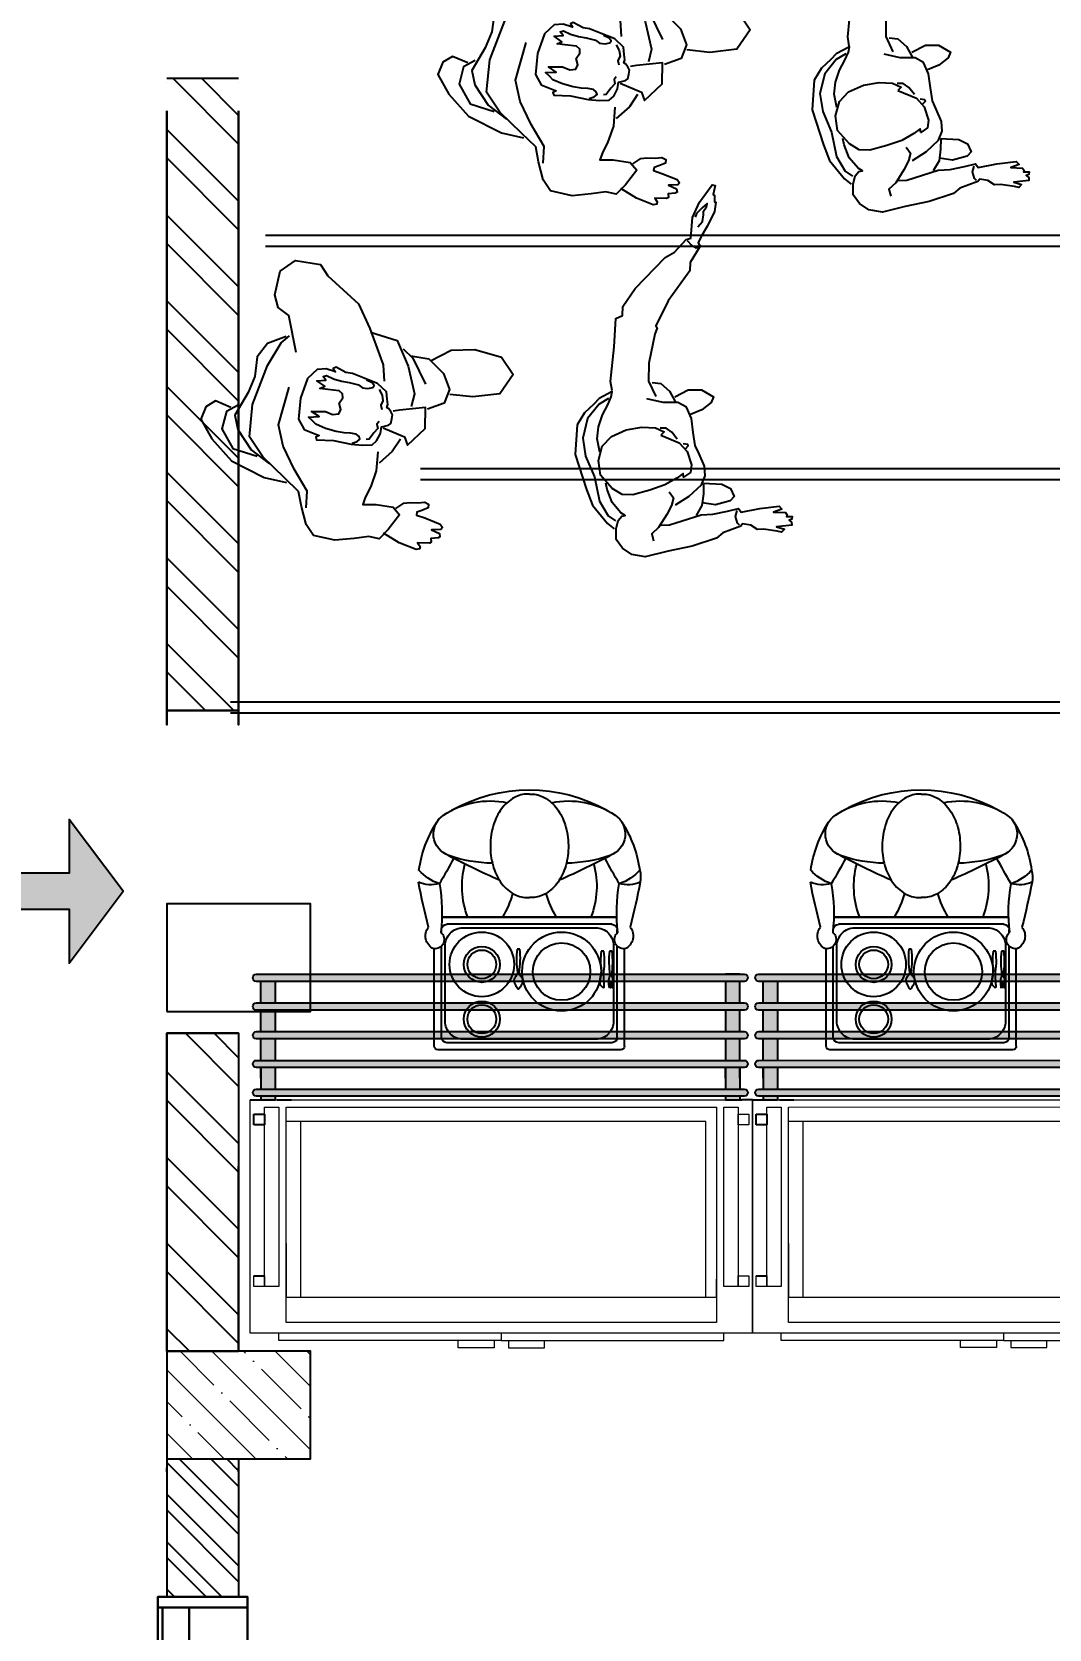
# Model space of a CAD drawing. Header units: millimetres. Extents: x 322668 to 332469, y 13187 to 20117.
# Drawn here: x 327570.5 to 327854, y 16097.1 to 16542 of the extents above; entities that cross this region are included whole.
import ezdxf

# ---------------------------------------------------------------- set-up
doc = ezdxf.new("R2010")
doc.units = ezdxf.units.MM
doc.header["$LTSCALE"] = 50
doc.header["$MEASUREMENT"] = 0
doc.header["$PDMODE"] = 3
doc.header["$PDSIZE"] = -0.5
doc.layers.get('0').update_dxf_attribs({"linetype": 'CONTINUOUS'})
doc.layers.get('DEFPOINTS').update_dxf_attribs({"linetype": 'CONTINUOUS'})
for name, color, linetype in [('alüminyum', 30, 'CONTINUOUS'), ('G000_GS_0000HBNP', 7, 'CONTINUOUS'), ('G000CDR$0006PBNN', 5, 'CONTINUOUS'), ('G000CDR$0006PBNP', 5, 'CONTINUOUS'), ('G000CDR$0006PNNP', 5, 'CONTINUOUS'), ('KAPI', 12, 'CONTINUOUS'), ('MIM_BA', 3, 'CONTINUOUS'), ('MIM_DOSEME', 7, 'CONTINUOUS'), ('MIM_DUVAR', 4, 'CONTINUOUS'), ('MIM_OLCU-DIS', 1, 'CONTINUOUS'), ('MIM_TARAMA', 8, 'CONTINUOUS'), ('OC-Mutfak_Ekipman', 252, 'CONTINUOUS'), ('OC-Tretuar', 70, 'CONTINUOUS')]:
    doc.layers.add(name, color=color, linetype=linetype)
doc.layers.add('s-depo', color=140, linetype='CONTINUOUS', lineweight=25)
doc.layers.add('Tarama', color=252, linetype='CONTINUOUS', lineweight=20)
doc.styles.add('OLCU', font='TSIMPLEX.SHX', dxfattribs={"width": 0.7})
doc.dimstyles.new('200-OLCU-DIŞ', dxfattribs={"dimtxt": 30, "dimasz": 10, "dimexe": 0, "dimexo": 0, "dimgap": 10, "dimtad": 1, "dimdec": 1, "dimdsep": 46, "dimtxsty": 'OLCU', "dimblk1": 'DOT', "dimblk2": 'DOT', "dimsah": 1, "dimcen": 0, "dimclrd": 7, "dimclre": 7, "dimclrt": 4, "dimadec": 0, "dimazin": 0, "dimtfac": 1, "dimtdec": 1, "dimtix": 1, "dimtmove": 2, "dimatfit": 3, "dimldrblk": 'DOT', "dimfxl": 0, "dimtolj": 1, "dimarcsym": 0})
pattern_1 = [(315, (-29775.514, 5926.281), (11.9324269, 11.9324269), []), (315, (-29775.514, 5918.326), (11.9324269, 11.9324269), [])]

# ---------------------------------------------------------------- blocks, each defined once
blk = doc.blocks.new('_DOT')
at = {"color": 0, "linetype": 'ByBlock'}
blk.add_line((-0.5, 0), (-1, 0), dxfattribs=at)
at = {"color": 0, "linetype": 'ByBlock', "const_width": 0.5}
blk.add_lwpolyline([(-0.25, 0, 1), (0.25, 0, 1)], format="xyb", close=True, dxfattribs=at)
blk = doc.blocks.new('*D159')
at = {"layer": 'DEFPOINTS', "color": 0}
for p in [(329577.75, 18407.96, -57.5), (327588.54, 14893), (330092.59, 14893)]:
    blk.add_point(p, dxfattribs=at)
at = {"layer": 'MIM_OLCU-DIS', "color": 7, "lineweight": -2}
for p, q in [((330052.83, 18407.96), (330092.59, 18407.96)), ((330092.59, 18397.96), (330092.59, 14903)), ((330052.59, 14893), (330092.59, 14893))]:
    blk.add_line(p, q, dxfattribs=at)
at = {"layer": 'MIM_OLCU-DIS', "color": 7, "lineweight": -2, "xscale": 10, "yscale": 10, "zscale": 10}
for p, rotation in [((330092.59, 18407.96), 90), ((330092.59, 14893), 270)]:
    blk.add_blockref('_DOT', p, dxfattribs=dict(at, rotation=rotation))
at = {"layer": 'MIM_OLCU-DIS', "color": 4, "insert": (330067.59, 16650.48), "char_height": 30, "attachment_point": 5, "rotation": 90, "style": 'OLCU'}
blk.add_mtext('\\A1;3515', dxfattribs=at)
blk = doc.blocks.new('140X70X160 SOĞUK TEŞHİR ÜNİTESİ')
at = {"layer": 'OC-Mutfak_Ekipman'}
h = blk.add_hatch(color=54, dxfattribs=at)
h.dxf.hatch_style = 1
h.paths.add_polyline_path([(327275.76, 17385.45), (327279.76, 17385.45), (327279.76, 17391.45), (327275.76, 17391.45)])
h.paths.add_polyline_path([(327275.76, 17393.45), (327279.76, 17393.45), (327279.76, 17399.45), (327275.76, 17399.45)])
h.paths.add_polyline_path([(327279.76, 17407.45), (327275.76, 17407.45), (327275.76, 17401.45), (327279.76, 17401.45)])
h.paths.add_polyline_path([(327279.76, 17415.45), (327275.76, 17415.45), (327275.76, 17409.45), (327279.76, 17409.45)])
h.paths.add_polyline_path([(327275.76, 17418.45), (327275.76, 17417.45), (327279.76, 17417.45), (327279.76, 17418.45)])
h.paths.add_polyline_path([(327146.28, 17391.46), (327146.28, 17385.46), (327150.28, 17385.46), (327150.28, 17391.46)])
h.paths.add_polyline_path([(327146.28, 17393.46), (327150.28, 17393.46), (327150.29, 17399.46), (327146.29, 17399.46)])
h.paths.add_polyline_path([(327146.29, 17401.46), (327150.29, 17401.46), (327150.29, 17407.46), (327146.29, 17407.46)])
h.paths.add_polyline_path([(327146.29, 17409.46), (327150.29, 17409.46), (327150.29, 17415.46), (327146.29, 17415.46)])
h.paths.add_polyline_path([(327146.29, 17417.46), (327150.29, 17417.46), (327150.29, 17418.46), (327146.29, 17418.46)])
at = {"layer": 'OC-Tretuar'}
h = blk.add_hatch(color=54, dxfattribs=at)
h.dxf.hatch_style = 1
h.paths.add_polyline_path([(327145.02, 17385.46, 0.414211), (327144.02, 17384.46, 0.414212), (327145.02, 17383.46), (327281.02, 17383.45, 0.414215), (327282.02, 17384.45, 0.414216), (327281.02, 17385.45)])
h.paths.add_polyline_path([(327145.02, 17393.46, 0.414215), (327144.02, 17392.46, 0.414216), (327145.02, 17391.46), (327281.02, 17391.45, 0.414211), (327282.02, 17392.45, 0.414212), (327281.02, 17393.45)])
h.paths.add_polyline_path([(327145.02, 17401.46, 0.414215), (327144.02, 17400.46, 0.414212), (327145.02, 17399.46), (327281.02, 17399.45, 0.414215), (327282.02, 17400.45, 0.414212), (327281.02, 17401.45)])
h.paths.add_polyline_path([(327281.02, 17407.45, 0.414215), (327282.02, 17408.45, 0.414212), (327281.02, 17409.45), (327145.02, 17409.46, 0.414215), (327144.02, 17408.46, 0.414212), (327145.02, 17407.46)])
h.paths.add_polyline_path([(327145.02, 17417.46, 0.414215), (327144.02, 17416.46, 0.414212), (327145.02, 17415.46), (327281.02, 17415.45, 0.414215), (327282.02, 17416.45, 0.414212), (327281.02, 17417.45)])
at = {"layer": 'OC-Mutfak_Ekipman', "color": 54, "lineweight": 15}
for p, q in [((327151.26, 17485.49, 237.77), (327151.26, 17483.46, 237.77)), ((327151.26, 17485.46, 237.77), (327151.26, 17483.46, 237.77)), ((327213.29, 17485.49, 237.77), (327151.29, 17485.49, 237.77)), ((327151.29, 17485.46, 237.77), (327151.29, 17483.46, 237.77)), ((327201.29, 17487.49, 237.77), (327201.29, 17485.49, 237.77)), ((327211.29, 17487.49, 237.77), (327201.29, 17487.49, 237.77)), ((327211.29, 17485.49, 237.77), (327211.29, 17487.49, 237.77)), ((327213.29, 17483.46, 237.77), (327213.29, 17485.49, 237.77)), ((327213.29, 17485.49, 237.77), (327275.29, 17485.48, 237.77)), ((327213.29, 17483.46, 237.77), (327213.29, 17485.49, 237.77)), ((327215.29, 17485.49, 237.77), (327215.29, 17487.49, 237.77)), ((327215.29, 17487.49, 237.77), (327225.29, 17487.49, 237.77)), ((327225.29, 17487.49, 237.77), (327225.29, 17485.49, 237.77)), ((327275.29, 17485.45, 237.77), (327275.29, 17483.45, 237.77)), ((327283.29, 17483.45, 237.77), (327143.29, 17483.46, 237.77)), ((327143.29, 17483.46, 237.77), (327143.29, 17418.46, 237.77)), ((327273.29, 17480.45, 237.77), (327153.29, 17480.46, 237.77)), ((327153.29, 17480.46, 237.77), (327153.29, 17420.46, 237.77)), ((327273.29, 17420.45, 237.77), (327273.29, 17480.45, 237.77)), ((327283.29, 17418.45, 237.77), (327283.29, 17483.45, 237.77)), ((327153.29, 17458.46, 237.77), (327153.29, 17473.46, 237.77)), ((327153.29, 17473.46, 237.77), (327273.29, 17473.45, 237.77)), ((327157.29, 17456.46, 237.77), (327157.29, 17473.46, 237.77)), ((327157.29, 17473.46, 237.77), (327270.29, 17473.45, 237.77)), ((327270.29, 17473.45, 237.77), (327270.29, 17466.45, 237.77)), ((327273.29, 17473.45, 237.77), (327273.29, 17468.45, 237.77)), ((327144.29, 17470.46, 237.77), (327144.29, 17467.46, 237.77)), ((327147.29, 17470.46, 237.77), (327144.29, 17470.46, 237.77)), ((327151.29, 17470.46, 237.77), (327147.29, 17470.46, 237.77)), ((327147.29, 17470.46, 237.77), (327147.29, 17420.46, 237.77)), ((327147.29, 17467.46, 237.77), (327147.29, 17470.46, 237.77)), ((327151.29, 17420.46, 237.77), (327151.29, 17470.46, 237.77)), ((327279.29, 17470.45, 237.77), (327275.29, 17470.45, 237.77)), ((327275.29, 17470.45, 237.77), (327275.29, 17420.45, 237.77)), ((327279.29, 17420.45, 237.77), (327279.29, 17470.45, 237.77)), ((327282.29, 17470.45, 237.77), (327279.29, 17470.45, 237.77)), ((327279.29, 17470.45, 237.77), (327279.29, 17467.45, 237.77)), ((327279.29, 17467.45, 237.77), (327282.29, 17467.45, 237.77)), ((327282.29, 17467.45, 237.77), (327282.29, 17470.45, 237.77)), ((327270.29, 17466.45, 237.77), (327270.29, 17424.45, 237.77)), ((327157.29, 17424.46, 237.77), (327157.29, 17456.46, 237.77)), ((327157.29, 17424.46, 237.77), (327153.29, 17424.46, 237.77)), ((327270.29, 17424.45, 237.77), (327157.29, 17424.46, 237.77)), ((327282.29, 17425.45, 237.77), (327279.29, 17425.45, 237.77)), ((327279.29, 17425.45, 237.77), (327279.29, 17422.45, 237.77)), ((327282.29, 17422.45, 237.77), (327282.29, 17425.45, 237.77)), ((327143.29, 17418.46, 237.77), (327283.29, 17418.45, 237.77)), ((327147.29, 17420.46, 237.77), (327151.29, 17420.46, 237.77)), ((327153.29, 17420.46, 237.77), (327273.29, 17420.45, 237.77)), ((327275.29, 17420.45, 237.77), (327279.29, 17420.45, 237.77)), ((327277.29, 17418.45, 237.77), (327281.29, 17418.45, 237.77)), ((327279.29, 17422.45, 237.77), (327282.29, 17422.45, 237.77))]:
    blk.add_line(p, q, dxfattribs=at)
at = {"layer": 'OC-Mutfak_Ekipman', "color": 54}
for p, q in [((327144.29, 17467.46, 237.77), (327147.29, 17467.46, 237.77)), ((327147.29, 17425.46, 237.77), (327144.29, 17425.46, 237.77)), ((327144.29, 17425.46, 237.77), (327144.29, 17422.46, 237.77)), ((327147.29, 17422.46, 237.77), (327147.29, 17425.46, 237.77)), ((327144.29, 17422.46, 237.77), (327147.29, 17422.46, 237.77)), ((327146.29, 17417.46, 237.77), (327146.29, 17418.46, 237.77)), ((327146.29, 17418.46, 237.77), (327150.29, 17418.46, 237.77)), ((327150.29, 17417.46, 237.77), (327150.29, 17418.46, 237.77)), ((327150.81, 17418.46, 237.77), (327154.81, 17418.46, 237.77)), ((327275.76, 17417.45, 237.77), (327275.76, 17418.45, 237.77)), ((327275.76, 17418.45, 237.77), (327279.76, 17418.45, 237.77)), ((327276.29, 17418.45, 237.77), (327280.29, 17418.45, 237.77)), ((327279.76, 17417.45, 237.77), (327279.76, 17418.45, 237.77)), ((327144.02, 17416.46, 237.77), (327144.02, 17416.46, 237.77)), ((327281.02, 17417.45, 237.77), (327145.02, 17417.46, 237.77)), ((327145.02, 17415.46, 237.77), (327281.02, 17415.45, 237.77)), ((327146.29, 17409.46, 237.77), (327146.29, 17415.46, 237.77)), ((327150.29, 17409.46, 237.77), (327150.29, 17415.46, 237.77)), ((327275.76, 17409.45, 237.77), (327275.76, 17415.45, 237.77)), ((327279.76, 17409.45, 237.77), (327279.76, 17415.45, 237.77)), ((327281.89, 17416.45, 237.77), (327281.89, 17416.45, 237.77)), ((327282.02, 17416.45, 237.77), (327282.02, 17416.45, 237.77)), ((327282.55, 17416.45, 237.77), (327282.55, 17416.45, 237.77)), ((327281.02, 17409.45, 237.77), (327145.02, 17409.46, 237.77)), ((327146.29, 17412.46, 237.77), (327146.29, 17409.46, 237.77)), ((327150.29, 17409.46, 237.77), (327150.29, 17412.46, 237.77)), ((327275.76, 17409.45, 237.77), (327275.76, 17412.45, 237.77)), ((327275.76, 17412.45, 237.77), (327275.76, 17409.45, 237.77)), ((327279.76, 17412.45, 237.77), (327279.76, 17409.45, 237.77)), ((327279.76, 17409.45, 237.77), (327279.76, 17412.45, 237.77)), ((327144.02, 17408.46, 237.77), (327144.02, 17408.46, 237.77)), ((327145.02, 17407.46, 237.77), (327281.02, 17407.45, 237.77)), ((327146.29, 17407.46, 237.77), (327146.29, 17401.46, 237.77)), ((327150.29, 17401.46, 237.77), (327150.29, 17407.46, 237.77)), ((327275.76, 17401.45, 237.77), (327275.76, 17407.45, 237.77)), ((327279.76, 17407.45, 237.77), (327279.76, 17401.45, 237.77)), ((327281.89, 17408.45, 237.77), (327281.89, 17408.45, 237.77)), ((327282.02, 17408.45, 237.77), (327282.02, 17408.45, 237.77)), ((327144.02, 17400.46, 237.77), (327144.02, 17400.46, 237.77)), ((327281.02, 17401.45, 237.77), (327145.02, 17401.46, 237.77)), ((327281.89, 17400.45, 237.77), (327281.89, 17400.45, 237.77)), ((327282.02, 17400.45, 237.77), (327282.02, 17400.45, 237.77)), ((327145.02, 17399.46, 237.77), (327281.02, 17399.45, 237.77)), ((327146.29, 17399.46, 237.77), (327146.28, 17393.46, 237.77)), ((327150.28, 17393.46, 237.77), (327150.29, 17399.46, 237.77)), ((327275.76, 17393.45, 237.77), (327275.76, 17399.45, 237.77)), ((327279.76, 17399.45, 237.77), (327279.76, 17393.45, 237.77)), ((327144.02, 17392.46, 237.77), (327144.02, 17392.46, 237.77)), ((327281.02, 17393.45, 237.77), (327145.02, 17393.46, 237.77)), ((327145.02, 17391.46, 237.77), (327281.02, 17391.45, 237.77)), ((327146.28, 17391.46, 237.77), (327146.28, 17385.46, 237.77)), ((327150.28, 17385.46, 237.77), (327150.28, 17391.46, 237.77)), ((327281.88, 17392.45, 237.77), (327281.88, 17392.45, 237.77)), ((327282.02, 17392.45, 237.77), (327282.02, 17392.45, 237.77)), ((327275.76, 17385.45, 237.77), (327275.76, 17391.45, 237.77)), ((327279.76, 17391.45, 237.77), (327279.76, 17385.45, 237.77)), ((327144.02, 17384.46, 237.77), (327144.02, 17384.46, 237.77)), ((327281.02, 17385.45, 237.77), (327145.02, 17385.46, 237.77)), ((327145.02, 17383.46, 237.77), (327281.02, 17383.45, 237.77)), ((327146.28, 17383.46, 237.77), (327150.28, 17383.46, 237.77)), ((327279.76, 17383.45, 237.77), (327275.76, 17383.45, 237.77)), ((327281.88, 17384.45, 237.77), (327281.88, 17384.45, 237.77)), ((327282.02, 17384.45, 237.77), (327282.02, 17384.45, 237.77))]:
    blk.add_line(p, q, dxfattribs=at)
for centre, start, end in [((327145.02, 17416.46, 237.77), 89.9956, 179.9956), ((327145.02, 17416.46, 237.77), 179.9956, 269.9956), ((327281.02, 17416.45, 237.77), 359.9956, 89.9956), ((327281.02, 17416.45, 237.77), 269.9956, 359.9956), ((327145.02, 17408.46, 237.77), 89.9956, 179.9956), ((327281.02, 17408.45, 237.77), 359.9956, 89.9956), ((327145.02, 17408.46, 237.77), 179.9956, 269.9956), ((327281.02, 17408.45, 237.77), 269.9956, 359.9956), ((327145.02, 17400.46, 237.77), 89.9956, 179.9956), ((327145.02, 17400.46, 237.77), 179.9956, 269.9956), ((327281.02, 17400.45, 237.77), 359.9956, 89.9956), ((327281.02, 17400.45, 237.77), 269.9956, 359.9956), ((327145.02, 17392.46, 237.77), 89.9956, 179.9956), ((327145.02, 17392.46, 237.77), 179.9956, 269.9956), ((327281.02, 17392.45, 237.77), 359.9956, 89.9956), ((327281.02, 17392.45, 237.77), 269.9956, 359.9956), ((327145.02, 17384.46, 237.77), 89.9956, 179.9956), ((327145.02, 17384.46, 237.77), 179.9956, 269.9956), ((327281.02, 17384.45, 237.77), 359.9956, 89.9956), ((327281.02, 17384.45, 237.77), 269.9956, 359.9956)]:
    blk.add_arc(centre, 1, start, end, dxfattribs=at)
at = {"layer": 'OC-Tretuar', "color": 54}
for p, q in [((327143.29, 17418.46, 237.77), (327146.29, 17418.46, 237.77)), ((327283.29, 17418.45, 237.77), (327280.29, 17418.45, 237.77))]:
    blk.add_line(p, q, dxfattribs=at)
blk = doc.blocks.new('insan')
at = {"color": 7, "extrusion": (0, 0, -1)}
for p, q in [((6418.02, 3168.36), (6445.1, 3168.36)), ((6416.95, 3116.4), (6416.95, 3167.32)), ((6418.95, 3118.86), (6418.95, 3164.86)), ((6420.45, 3166.36), (6445.86, 3166.36)), ((6449.56, 3166.36), (6450.45, 3166.36)), ((6451.95, 3118.86), (6451.95, 3164.86)), ((6453.95, 3117.5), (6453.95, 3166.22)), ((6418.02, 3115.36), (6445.1, 3115.36)), ((6420.45, 3117.36), (6445.86, 3117.36)), ((6449.56, 3117.36), (6450.45, 3117.36))]:
    blk.add_line(p, q, dxfattribs=at)
at = {"color": 7}
for p, q in [((6445.03, 3144.54), (6445.03, 3145.28)), ((6444.42, 3121.08), (6444.42, 3121.82)), ((6444.42, 3118.78), (6444.42, 3119.52))]:
    blk.add_line(p, q, dxfattribs=at)
blk.add_lwpolyline([(6445.95, 3118.36), (6424.95, 3118.36, -0.414214), (6419.95, 3123.36), (6419.95, 3160.36, -0.414214), (6424.95, 3165.36), (6445.95, 3165.36, -0.414214), (6450.95, 3160.36), (6450.95, 3123.36, -0.414214)], format="xyb", close=True, dxfattribs=at)
for points in [[(6453.95, 3166.22), (6453.95, 3117.5)], [(6434.04, 3144.7), (6433.91, 3144.84), (6433.91, 3144.97), (6434.04, 3145.12)], [(6435.94, 3119.76), (6435.63, 3119.78), (6435.28, 3119.76), (6434.36, 3119.63), (6434.36, 3119.6)], [(6435.94, 3119.49), (6435.63, 3119.47), (6435.28, 3119.49), (6434.36, 3119.53), (6434.36, 3119.61)], [(6435.94, 3119.29), (6435.63, 3119.3), (6435.28, 3119.29), (6434.36, 3119.24), (6434.36, 3119.16)], [(6435.94, 3119.02), (6435.63, 3119), (6435.28, 3119.02), (6434.36, 3119.14), (6434.36, 3119.17)], [(6435.94, 3118.82), (6435.63, 3118.83), (6435.28, 3118.82), (6434.36, 3118.77), (6434.36, 3118.69)], [(6435.94, 3118.55), (6435.63, 3118.53), (6435.28, 3118.55), (6434.36, 3118.67), (6434.36, 3118.7)]]:
    blk.add_lwpolyline(points, dxfattribs=at)
at = {"color": 7, "extrusion": (0, 0, -1)}
for points in [[(-6488.23, 3141.86, -0.0182), (-6488.21, 3142.29, -0.132444), (-6487.25, 3146.03, -0.106688), (-6484.09, 3149.6, -0.083199), (-6479.64, 3151.84, -0.071851), (-6473.94, 3152.73, -0.071851), (-6468.23, 3151.99, -0.083199), (-6463.72, 3149.86, -0.106688), (-6460.47, 3146.38, -0.132444), (-6459.41, 3142.66, -0.027194), (-6459.44, 3141.86, -0.106688)], [(-6488.23, 3141.86, 0.0182), (-6488.21, 3141.43, 0.132444), (-6487.25, 3137.69, 0.106688), (-6484.09, 3134.12, 0.083199), (-6479.64, 3131.88, 0.071851), (-6473.94, 3130.98, 0.071851), (-6468.23, 3131.73, 0.083199), (-6463.72, 3133.86, 0.106688), (-6460.47, 3137.34, 0.132444), (-6459.41, 3141.05, 0.027194), (-6459.44, 3141.86, 0.106688)]]:
    blk.add_lwpolyline(points, format="xyb", dxfattribs=at)
at = {"color": 7}
for centre, radius in [((6440.77, 3155.11), 9), ((6425.52, 3155.11), 5), ((6425.52, 3155.11), 4), ((6440.77, 3155.11), 5), ((6440.77, 3155.11), 4), ((6438.77, 3132.87), 11), ((6438.77, 3132.87), 8)]:
    blk.add_circle(centre, radius, dxfattribs=at)
at = {"color": 7, "extrusion": (0, 0, -1)}
for centre, radius, start, end in [((-6503.67, 2965.5), 211.07, 75.5925, 79.0832), ((-6471.69, 3169.2), 8.74, 344.8699, 23.9155), ((-6475.36, 3163), 12.73, 17.9406, 49.1174), ((-6462.32, 3139.48), 33.48, 98.0908, 122.6929), ((-6418.01, 3167.3), 1.06, 0.7469, 90.7469), ((-6447.71, 3168.2), 2.61, 220.1096, 6.9298), ((-6448.68, 3166.89), 3.92, 24.5005, 129.0625), ((-6477.1, 3162.24), 6.34, 19.4299, 146.2696), ((-6420.45, 3164.86), 1.5, 0, 90), ((-6455.09, 3212.98), 46.77, 259.9533, 276.6151), ((-6450.45, 3164.86), 1.5, 90, 180), ((-6519.58, 3259.23), 108.14, 297.1029, 301.3925), ((-6645.12, 3071.67), 197.21, 23.462, 28.3495), ((-6506.95, 3151.71), 37.99, 0.7058, 19.4299), ((-6463.01, 3152.83), 23.29, 146.2696, 191.8437), ((-6445.38, 3141.86), 44.02, 150.4943, 209.5057), ((-6462.6, 3136.72), 23.91, 68.7824, 104.8017), ((-6466.75, 3169.93), 24.21, 284.8345, 301.92), ((-6466.75, 3113.78), 24.21, 58.08, 75.1655), ((-6645.12, 3212.05), 197.21, 331.6505, 336.538), ((-6463.01, 3130.89), 23.29, 168.1563, 213.7304), ((-6506.95, 3132.01), 37.99, 340.5701, 359.2942), ((-6462.6, 3147), 23.91, 255.1983, 291.2176), ((-6420.45, 3118.86), 1.5, 270, 0), ((-6450.45, 3118.86), 1.5, 180, 270), ((-6519.58, 3024.48), 108.14, 58.6075, 62.8971), ((-6477.1, 3121.48), 6.34, 213.7304, 340.5701), ((-6418.01, 3116.42), 1.06, 269.2531, 359.2531), ((-6447.71, 3115.52), 2.61, 353.0702, 139.8904), ((-6448.68, 3116.83), 3.92, 230.9375, 335.4995), ((-6455.09, 3070.74), 46.77, 83.3849, 100.0467), ((-6471.69, 3114.51), 8.74, 336.0845, 15.1301), ((-6475.36, 3120.72), 12.73, 310.8826, 342.0594), ((-6462.32, 3144.24), 33.48, 237.3071, 261.9092), ((-6503.67, 3318.22), 211.07, 280.9168, 284.4075), ((-6465.1, 3118.24), 7.41, 254.905, 280.9168)]:
    blk.add_arc(centre, radius, start, end, dxfattribs=at)
at = {"color": 7}
for centre, radius, start, end in [((6442.27, 3166.59), 22.22, 260.0863, 277.1271), ((6442.29, 3123.23), 22.22, 82.9046, 99.9137), ((6435.81, 3119.39), 0.163, 322.5235, 37.7428), ((6435.81, 3118.92), 0.163, 322.5235, 37.7428), ((6436.26, 3120.44), 1.92, 260.3383, 306.8525), ((6435.5, 3118.68), 0.466, 343.1399, 17.0547), ((6436.28, 3117.87), 1.92, 53.1475, 99.6617), ((6437.71, 3118.1), 0.849, 80.9859, 110.0096), ((6437.72, 3120.2), 0.849, 249.9904, 279.0141), ((6441.67, 3143.13), 22.22, 260.0863, 277.1271), ((6441.67, 3140.83), 22.22, 260.0863, 277.1271), ((6441.68, 3097.47), 22.22, 82.9046, 99.9137), ((6441.98, 3106.87), 15.15, 80.7012, 101.311)]:
    blk.add_arc(centre, radius, start, end, dxfattribs=at)
for points, knots in [([(6438.45, 3145.12), (6438.23, 3145.17), (6437.66, 3145.32), (6436.51, 3146.7), (6435.09, 3145.79), (6434.04, 3145.12)], [0, 0, 0, 0, 0.665409, 1.758876, 4.792994, 4.792994, 4.792994, 4.792994]), ([(6438.45, 3144.7), (6438.23, 3144.64), (6437.66, 3144.49), (6436.51, 3143.12), (6435.09, 3144.03), (6434.04, 3144.7)], [0, 0, 0, 0, 0.665409, 1.758876, 4.792994, 4.792994, 4.792994, 4.792994]), ([(6437.84, 3121.24), (6437.22, 3121.24), (6436.29, 3121.24), (6433.89, 3120.97), (6434.58, 3121.58), (6435.13, 3122.25), (6436.95, 3122.09), (6438.25, 3121.86), (6439, 3121.72)], [0, 0, 0, 0, 2.397924, 3.60794, 4.016411, 4.564174, 6.316969, 8.70047, 8.70047, 8.70047, 8.70047])]:
    blk.add_open_spline(points, degree=3, knots=knots, dxfattribs=at)
blk = doc.blocks.new('YÖN OKU')
at = {"linetype": 'Continuous'}
h = blk.add_hatch(color=1, dxfattribs=at)
h.paths.add_polyline_path([(10, -8), (0, -8), (0, -13), (10, -13)])
h.paths.add_polyline_path([(10, 0), (0, 0), (0, -5), (10, -5)])
blk.add_hatch(color=1, dxfattribs=at).paths.add_polyline_path([(10, -16), (0, -16), (0, -31), (-15, -31), (5, -46), (25, -31), (10, -31)])
at = {"color": 1, "linetype": 'Continuous'}
for points in [[(10, 0), (0, 0), (0, -5), (10, -5)], [(10, -8), (0, -8), (0, -13), (10, -13)]]:
    blk.add_lwpolyline(points, close=True, dxfattribs=at)
blk.add_lwpolyline([(10, -16), (0, -16), (0, -31), (-15, -31), (5, -46), (25, -31), (10, -31), (10, -16)], dxfattribs=at)
blk = doc.blocks.new('02PFMA05')
at = {"color": 0, "linetype": 'ByBlock'}
for points in [[(-0.27, 6.31), (0.51, 6.49), (3.57, 6.36), (4.66, 6.58), (6.03, 6.68), (7.08, 6.72), (7.22, 7.09), (9, 7.22), (10.78, 7.5), (10.96, 7.82), (10.14, 7.91), (11.19, 8.23), (11.28, 8.5), (11.19, 8.59), (11.69, 8.73), (11.6, 8.96), (11.33, 9), (11.51, 9.23), (11.46, 9.5), (10.05, 9.28), (10.69, 9.69), (10.37, 9.87), (10, 9.69), (8.82, 9.18), (8.27, 9.05), (7.77, 8.5), (7.08, 8.18), (6.85, 8.36), (5.07, 8.5), (4.39, 8.82), (2.01, 8.96), (-0.27, 8.82), (-2.46, 8.77), (-3.6, 8.23), (-4.29, 7.41), (-4.65, 6.49), (-4.38, 5.54), (-4.01, 4.85), (-3.56, 4.53), (-3.24, 4.58), (-3.56, 4.21), (-4.1, 3.07), (-4.24, 1.8), (-4.2, 1.2)], [(1.28, 3.53), (1.51, 4.17), (1.15, 4.81), (0.51, 5.49), (-0.54, 6.45), (-1.32, 6.86), (-1.32, 7.54)], [(6.75, 8.22), (6.62, 7.99), (6.62, 7.35), (6.91, 6.87)], [(4.57, 3.62), (4.3, 4.53), (3.88, 5.54), (3.11, 6.31)], [(-3.97, -1.72), (-3.88, -2.99), (-3.47, -4.04), (-2.83, -5), (-2.1, -5.78), (-1.59, -6.41), (-1.37, -6.87), (-2.73, -6.55), (-3.33, -6.19), (-4.38, -5.64), (-5.34, -4.73), (-6.25, -2.13), (-6.07, 1.29), (-5.93, 2.84), (-5.02, 4.85), (-4.56, 5.49)], [(-1.87, -6.32), (-2.87, -6.05), (-4.24, -5.05), (-5.15, -3.4), (-5.34, -1.72), (-5.06, 0.34), (-5.2, 2.66), (-4.79, 4.17), (-4.24, 4.81)], [(1.51, 4.85), (2.97, 4.4), (4.34, 3.67), (4.89, 2.98), (5.07, 2.07), (4.89, 0.84), (4.75, 0.02), (4.89, -1.22), (5.07, -2.49), (4.89, -3.63), (4.25, -4.27), (2.93, -4.64), (1.56, -5.37)], [(4.57, 3.57), (6.17, 4.12), (6.85, 4.71), (6.99, 5.54), (6.53, 5.81), (5.12, 5.81), (3.98, 5.31)], [(3.79, 0.06), (4.11, -0.12), (4.11, -0.26), (3.7, -0.44)], [(3.29, -0.99), (2.97, -1.76), (2.56, -2.26), (2.01, -2.4)], [(4.11, -4.86), (5.48, -5.14), (6.67, -4.82), (7.58, -3.91), (7.22, -3.45), (6.21, -3.04), (5.07, -2.9)], [(2.41, -6.69), (3.17, -6.39), (3.77, -5.49), (4.02, -4.43)], [(-1.37, -6.94), (-1.27, -7.8), (-0.11, -10.81), (0.74, -13.31), (1.39, -13.41), (1.64, -14.22), (3.2, -15.52), (6.66, -17.58), (7.62, -17.83), (8.97, -18.68), (9.42, -18.68), (10.07, -20.48), (11.08, -21.69), (12.63, -22.94), (12.89, -22.79), (12.48, -22.04), (12.58, -21.94), (12.43, -21.34), (12.53, -21.29), (12.18, -20.48), (11.23, -19.38), (10.38, -18.58), (9.97, -18.08), (10.07, -17.73), (8.77, -16.52), (8.52, -15.77), (5.86, -13.61), (4.15, -11.66), (4.2, -11.46), (3.85, -10.96), (2.6, -8.5), (2.14, -6.89), (2.4, -5.34)], [(9.04, -18.54), (9.3, -18.02), (9.65, -17.67), (9.95, -17.72)], [(10.33, -19.53), (10.88, -19.87), (11.13, -20.45), (11.22, -20.79), (11.58, -21.11), (11.72, -21.38), (11.17, -21.13), (10.54, -20.75), (10.31, -20.46)]]:
    blk.add_lwpolyline(points, dxfattribs=at)
blk.add_lwpolyline([(1.92, -1.76), (3.38, -0.62), (3.88, 0.34), (3.93, 1.66), (3.66, 2.3), (2.93, 2.57), (2.97, 2.21), (2.29, 2.48), (1.05, 2.8), (-0.41, 2.89), (-2.05, 2.89), (-3.01, 2.62), (-3.74, 1.84), (-4.47, 0.34), (-4.29, -1.03), (-3.6, -2.22), (-2.55, -2.86), (-1.05, -3.09), (0.42, -2.95), (1.6, -2.54), (2.29, -1.99)], close=True, dxfattribs=at)
blk = doc.blocks.new('02PMAN07')
at = {"color": 0, "linetype": 'ByBlock'}
for points in [[(-6.25, 4.13), (-7.77, 7.31), (-8.91, 7.77), (-9.51, 8.83), (-9.59, 11.1), (-8.45, 12.39), (-6.1, 12.62), (-5.19, 11.78), (-1.78, 9.96), (-0.18, 7.99), (1.86, 5.04), (2.32, 3.6)], [(-0.03, 7.69), (2.55, 7.54), (4.14, 5.49), (5.35, 3.14), (5.35, 1.93)], [(6.03, 6.48), (7.63, 7.92), (9.75, 8.52), (12.33, 8.45), (13.77, 7.16), (13.01, 5.11), (10.66, 4.21), (8.54, 3.9)], [(3.3, 6.93), (4.37, 6.33), (6.11, 4.28)], [(4.14, 6.48), (5.81, 6.63), (7.48, 5.65), (8.39, 4.36), (8.23, 2.99), (6.87, 2.08)], [(-7.54, 5.34), (-9.06, 4.28), (-9.66, 2.84), (-9.44, 1.02), (-9.66, -0.57), (-10.35, -2.92), (-9.74, -4.13), (-8.07, -5.65), (-6.1, -6.48)], [(3.38, -2.92), (3.68, -4.66), (3.53, -6.18), (3.3, -7.31), (3.23, -7.99), (4.44, -7.69), (6.03, -7.54), (6.79, -8.07), (6.11, -9.66), (5.5, -10.72), (4.52, -10.72), (3.23, -11.25), (1.56, -11.86), (-0.49, -11.93), (-1.4, -11.1), (-2.23, -9.59), (-2.84, -8.3), (-4.43, -7.39), (-6.86, -6.02), (-8.53, -4.51), (-8.98, -1.55), (-8.53, 2.31), (-7.84, 4.66), (-7.24, 5.49)], [(0.87, -2.71), (1.27, -2.45), (1.48, -2.19), (1.34, -1.96), (1.03, -1.82), (0.5, -1.87), (-0.08, -1.99), (-0.85, -2.06), (-1.87, -2.01), (-2.85, -1.87), (-3.2, -1.64), (-3.66, -1.38), (-2.71, -1.1), (-3.53, -0.82), (-2.27, -0.5), (-1.55, -0.61), (-1.01, -0.4), (-0.92, 0.04), (-1.22, 0.59), (-1.01, 1.13), (-1.13, 1.5), (-1.5, 1.69), (-2.57, 1.55), (-3.29, 1.45), (-2.9, 1.76), (-3.73, 2.06), (-2.94, 2.34), (-3.29, 2.59), (-3.01, 2.76), (-2.29, 2.64), (-1.52, 2.62), (-0.8, 2.66), (0.1, 2.66), (0.52, 2.5), (1.03, 2.57), (1.43, 2.76), (1.52, 2.97), (1.27, 3.17), (0.71, 3.27)], [(2.06, 2.73), (2.45, 2.29), (2.66, 1.8), (2.57, 1.36), (2.76, 0.99)], [(3.3, -0.64), (5.43, -0.95), (5.88, -1.63), (7.1, 0.27), (6.64, 2.16), (4.37, 1.33), (3.83, 1.1)], [(-1.78, -9.59), (-2.08, -8.07), (-3.75, -6.4), (-5.27, -4.58), (-6.18, -2.77), (-6.1, 0.87)], [(2.8, -0.15), (2.66, -0.43), (2.83, -0.82), (2.57, -1.29), (2.31, -1.96), (2.06, -2.08)], [(5.12, -1.25), (4.67, -2.54), (3.76, -3.9)], [(-10.88, -2.31), (-12.4, -2.08), (-13.15, -2.84), (-13.31, -4.05), (-11.86, -5.57), (-9.59, -7.09), (-6.25, -7.84), (-4.13, -7.77)], [(-10.27, -1.93), (-11.18, -2.77), (-11.18, -4.43), (-9.74, -5.95), (-7.39, -6.1)], [(6.29, -7.6), (6.91, -6.94), (7.43, -6.74), (8.17, -6.58), (8.77, -6.34), (9.15, -6.44), (9.21, -6.8), (8.69, -7.18), (8.29, -7.44), (8.31, -7.72), (9.13, -7.78), (10.65, -7.98), (10.93, -8.22), (10.83, -8.46), (10.01, -8.68), (10.81, -8.83), (10.93, -9.13), (10.79, -9.27), (10.15, -9.47), (10.27, -9.79), (10.13, -9.95), (9.05, -10.17), (9.37, -10.45), (9.37, -10.67), (9.07, -10.81), (7.41, -10.61), (5.77, -10.09)]]:
    blk.add_lwpolyline(points, dxfattribs=at)
blk.add_lwpolyline([(3.87, 0.39), (3.85, 0.76), (3.62, 1.01), (3.34, 1.22), (3.15, 1.29), (3.18, 1.59), (3.01, 2.04), (2.78, 2.69), (1.78, 3.24), (1.03, 3.31), (0.45, 3.41), (-0.71, 3.55), (-1.32, 3.5), (-2.32, 3.76), (-2.55, 3.55), (-2.29, 3.31), (-3.18, 3.36), (-3.99, 3.08), (-4.64, 2.06), (-4.83, 0.13), (-4.53, -1.8), (-3.78, -2.61), (-2.29, -2.8), (-2.55, -3.03), (-2.41, -3.24), (-0.87, -2.92), (0.8, -2.85), (1.85, -2.66), (2.71, -2.4), (3.01, -1.94), (3.2, -1.2), (3.13, -0.57), (3.38, -0.45), (3.71, -0.27), (3.9, -0.06)], close=True, dxfattribs=at)
blk = doc.blocks.new('CDL$0006')
at = {"layer": 'G000_GS_0000HBNP'}
blk.add_3dface([(10, 0, 206), (85, 0, 206), (85, 0, 10), (10, 0, 10)], dxfattribs=at)
at = {"layer": 'G000CDR$0006PBNN'}
for points in [[(10, 3.75, 72), (85, 3.75, 72), (85, -3.75, 72), (10, -3.75, 72)], [(10, -3.75, 62), (85, -3.75, 62), (85, 3.75, 62), (10, 3.75, 62)], [(10, 3.75, 62), (85, 3.75, 62), (85, 3.75, 72), (10, 3.75, 72)], [(10, -3.75, 72), (85, -3.75, 72), (85, -3.75, 62), (10, -3.75, 62)]]:
    blk.add_3dface(points, dxfattribs=at)
at = {"layer": 'G000CDR$0006PNNP'}
for p, q in [((0, 3.75), (10, 3.75)), ((0, -3.75), (0, 3.75)), ((10, 3.75), (10, -3.75)), ((95, 3.75), (85, 3.75)), ((85, 3.75), (85, -3.75)), ((95, -3.75), (95, 3.75)), ((10, -3.75), (0, -3.75)), ((85, -3.75), (95, -3.75))]:
    blk.add_line(p, q, dxfattribs=at)
at = {"layer": 'G000CDR$0006PBNN'}
mesh = blk.add_polyface(dxfattribs=at)
corners = [(0, 3.75, 216), (95, 3.75, 216), (10, 3.75, 206), (85, 3.75, 206), (0, -3.75, 216), (95, -3.75, 216), (10, -3.75, 206), (85, -3.75, 206)]
mesh.append_faces([[corners[k] for k in face] for face in [(2, 3, 7, 6), (4, 5, 1, 0)]])
mesh.append_faces([[corners[k] for k in face] for face in [(0, 1, 3, 2), (6, 7, 5, 4)]], dxfattribs={"vtx1": -1, "vtx3": -1})
mesh = blk.add_polyface(dxfattribs=at)
corners = [(0, 3.75), (0, 3.75, 216), (10, 3.75, 10), (10, 3.75, 206), (0, -3.75), (0, -3.75, 216), (10, -3.75, 10), (10, -3.75, 206)]
mesh.append_faces([[corners[k] for k in face] for face in [(2, 3, 7, 6), (4, 5, 1, 0)]])
mesh.append_faces([[corners[k] for k in face] for face in [(0, 1, 3, 2), (6, 7, 5, 4)]], dxfattribs={"vtx1": -1, "vtx3": -1})
mesh = blk.add_polyface(dxfattribs=at)
corners = [(95, 3.75), (95, 3.75, 216), (85, 3.75, 10), (85, 3.75, 206), (95, -3.75), (95, -3.75, 216), (85, -3.75, 10), (85, -3.75, 206)]
mesh.append_faces([[corners[k] for k in face] for face in [(2, 3, 7, 6), (4, 5, 1, 0)]])
mesh.append_faces([[corners[k] for k in face] for face in [(0, 1, 3, 2), (6, 7, 5, 4)]], dxfattribs={"vtx1": -1, "vtx3": -1})
at = {"layer": 'G000CDR$0006PBNP'}
mesh = blk.add_polyface(dxfattribs=at)
corners = [(0, 3.75), (95, 3.75), (10, 3.75, 10), (85, 3.75, 10), (0, -3.75), (95, -3.75), (10, -3.75, 10), (85, -3.75, 10)]
mesh.append_faces([[corners[k] for k in face] for face in [(2, 3, 7, 6), (4, 5, 1, 0)]])
mesh.append_faces([[corners[k] for k in face] for face in [(0, 1, 3, 2), (6, 7, 5, 4)]], dxfattribs={"vtx1": -1, "vtx3": -1})
blk = doc.blocks.new('CDR$0006')
for points in [[(1, 12.5, 220), (197, 12.5, 220), (197, -12.5, 220), (1, -12.5, 220)], [(1, -12.5, 216), (197, -12.5, 216), (197, 12.5, 216), (1, 12.5, 216)], [(1, 12.5, 216), (197, 12.5, 216), (197, 12.5, 220), (1, 12.5, 220)], [(1, 12.5), (1, 12.5, 216), (4, 12.5, 216), (4, 12.5)], [(1, -12.5), (1, -12.5, 216), (1, 12.5, 216), (1, 12.5)], [(4, 12.5), (4, 12.5, 216), (4, -12.5, 216), (4, -12.5)], [(197, 12.5), (197, 12.5, 216), (194, 12.5, 216), (194, 12.5)], [(194, 12.5), (194, 12.5, 216), (194, -12.5, 216), (194, -12.5)], [(197, -12.5), (197, -12.5, 216), (197, 12.5, 216), (197, 12.5)], [(1, -12.5, 220), (197, -12.5, 220), (197, -12.5, 216), (1, -12.5, 216)], [(4, -12.5), (4, -12.5, 216), (1, -12.5, 216), (1, -12.5)], [(194, -12.5), (194, -12.5, 216), (197, -12.5, 216), (197, -12.5)]]:
    blk.add_3dface(points)
for p in [(4, -7.5), (99, -7.5)]:
    blk.add_blockref('CDL$0006', p)

msp = doc.modelspace()

# ---------------------------------------------------------------- hatches: boundary and pattern name
at = {"layer": 'MIM_TARAMA'}
h = msp.add_hatch(dxfattribs=at)
h.set_pattern_fill('ANSI32', color=256, scale=45, angle=270)
h.set_pattern_definition(pattern_1)
h.paths.add_polyline_path([(328415.14, 17996.04), (328415.14, 18005.85), (327608.14, 18006.04), (327608.14, 17971.04), (327628.14, 17971.04), (327628.14, 17996.04)])
h.paths.add_polyline_path([(327628.11, 17856.54), (327628.11, 17874.04), (327608.14, 17874.04), (327608.14, 17856.54)])
h.paths.add_polyline_path([(327628.14, 17397.54), (327628.14, 17553.04), (327608.14, 17553.04), (327608.14, 17397.54)])
h.paths.add_polyline_path([(327628.14, 16912.04), (327628.14, 17090.04), (327608.14, 17090.04), (327608.14, 16912.04)])
h.paths.add_polyline_path([(327628.14, 16353.04), (327628.14, 16529.04), (327608.14, 16529.04), (327608.14, 16353.04)])
h = msp.add_hatch(dxfattribs=at)
h.set_pattern_fill('ANSI32', color=256, scale=45, angle=270)
h.set_pattern_definition(pattern_1)
h.paths.add_polyline_path([(327608.14, 16263.04), (327608.14, 16174.46), (327628.14, 16174.46), (327628.14, 16263.04)])
h = msp.add_hatch(dxfattribs=at)
h.set_pattern_fill('ANSI32', color=256, scale=25, angle=270)
h.set_pattern_definition([(315, (321595.936, 414617.625), (6.62912607, 6.62912607), []), (315, (321595.936, 414613.206), (6.62912607, 6.62912607), [])])
h.paths.add_polyline_path([(327628.14, 16106.04), (327628.14, 16144.46), (327608.14, 16144.46), (327608.14, 16106.04)])
at = {"layer": 'Tarama'}
h = msp.add_hatch(dxfattribs=at)
h.set_pattern_fill('ANSI35', color=256, scale=50, angle=-90)
h.set_pattern_definition([(315, (319626.493, 406253.744), (8.83883476, 8.83883476), []), (315, (319626.493, 406244.906), (8.83883476, 8.83883476), [15.625, -3.125, 0, -3.125])])
h.paths.add_polyline_path([(327648.14, 16144.46), (327648.14, 16174.46), (327608.14, 16174.46), (327608.14, 16144.46)])

# ---------------------------------------------------------------- linework, layer by layer
at = {"layer": 'alüminyum'}
for p, q in [((328371.86, 16485.22, -245), (327635.65, 16485.22, -245)), ((328371.86, 16482.22, -245), (327635.65, 16482.22, -245)), ((328411.72, 16420.22, -245), (327678.82, 16420.22, -245)), ((328411.72, 16417.22, -245), (327678.82, 16417.22, -245)), ((328358.8, 16355.22, -245), (327625.9, 16355.22, -245)), ((328358.8, 16352.22, -245), (327625.9, 16352.22, -245))]:
    msp.add_line(p, q, dxfattribs=at)
at = {"layer": 'MIM_BA'}
for points, elevation in [([(327608.14, 16269.09), (327648.14, 16269.09), (327648.14, 16299.09), (327608.14, 16299.09), (327608.14, 16269.09)], -477.5), ([(327608.14, 16144.46), (327648.14, 16144.46), (327648.14, 16174.46), (327608.14, 16174.46), (327608.14, 16144.46)], -365)]:
    msp.add_lwpolyline(points, dxfattribs=dict(at, elevation=elevation))
at = {"layer": 'MIM_DUVAR'}
for p, q in [((327628.14, 16528.96, -365), (327608.14, 16528.96)), ((327628.14, 16352.96, -365), (327608.14, 16352.96)), ((327628.14, 16106.04, -0.04), (327608.14, 16106.04, -355.04))]:
    msp.add_line(p, q, dxfattribs=at)
for points, invisible_edges in [([(327628.14, 16527.96, -121), (327628.14, 16527.96, -365), (327608.14, 16527.96, -365), (327608.14, 16527.96, -121)], 10), ([(327608.14, 16519.96, -350), (327608.14, 16352.96, -350), (327608.14, 16352.96), (327608.14, 16519.96)], 10), ([(327628.14, 16519.96, -350), (327628.14, 16352.96, -350), (327628.14, 16352.96), (327628.14, 16519.96)], 10), ([(327628.14, 16352.96, -350), (327628.14, 16352.96, -130), (327608.14, 16352.96, -130), (327608.14, 16352.96, -350)], 10), ([(327628.14, 16263.04, 1187.5), (327628.14, 16263.04, 967.5), (327608.14, 16263.04, 967.5), (327608.14, 16263.04, 1187.5)], 10), ([(327608.14, 16226.04, -350), (327608.14, 16174.46, -365), (327608.14, 16176.96), (327608.14, 16263.04, 967.5)], 8), ([(327628.14, 16263.04, 967.5), (327628.14, 16174.46, -350), (327628.14, 16176.96), (327628.14, 16226.04)], 8), ([(327608.14, 16141.96, -365), (327608.14, 16140.84, -365), (327608.14, 16140.84, -15), (327608.14, 16141.96, -15)], 2), ([(327628.14, 16141.96, -365), (327628.14, 16140.84, -365), (327628.14, 16140.84, -15), (327628.14, 16141.96, -15)], 2), ([(327628.14, 16140.84, -365), (327628.14, 16140.84, -145), (327608.14, 16140.84, -145), (327608.14, 16140.84, -365)], 10)]:
    msp.add_3dface(points, dxfattribs=dict(at, invisible_edges=invisible_edges))
for points in [[(327608.14, 16352.96, -350), (327628.14, 16352.96, -350), (327628.14, 16352.96, -130), (327608.14, 16352.96, -130)], [(327628.14, 16352.96, -350), (327608.14, 16352.96, -350), (327608.14, 16352.96, -130), (327628.14, 16352.96, -130)], [(327608.14, 16348.96, -350), (327608.14, 16352.96, -350), (327608.14, 16352.96, -130), (327608.14, 16348.96, -134)], [(327628.14, 16348.96, -350), (327628.14, 16352.96, -350), (327628.14, 16352.96, -130), (327628.14, 16348.96, -134)], [(327608.14, 16263.04, 967.5), (327628.14, 16263.04, 967.5), (327628.14, 16263.04, 1187.5), (327608.14, 16263.04, 1187.5)], [(327628.14, 16263.04, 967.5), (327608.14, 16263.04, 967.5), (327608.14, 16263.04, 1187.5), (327628.14, 16263.04, 1187.5)], [(327608.14, 16174.46, 967.5), (327628.14, 16174.46, 967.5), (327628.14, 16174.46, 1187.5), (327608.14, 16174.46, 1187.5)]]:
    msp.add_3dface(points, dxfattribs=at)
at = {"layer": 's-depo'}
for p, q in [((327608.14, 16263.04, 967.5), (327608.14, 16106.04, 967.5)), ((327628.14, 16144.46, -350), (327628.14, 16106.04, -350))]:
    msp.add_line(p, q, dxfattribs=at)

# ---------------------------------------------------------------- block references
at = {"ltscale": 30}
for name, p, xscale, yscale, zscale, rotation in [('02PFMA05', (327807.75, 16519.04), -3.000000000000111, 3, 3, 195.2664012170648), ('02PMAN07', (327725.37, 16531.98), 3.000000000000022, 3.000000000000022, 3.000000000000022, 345.6315909335123), ('02PFMA05', (327741.67, 16423.03, -245), -3.000000000000111, 3, 3, 195.2664012170648), ('02PMAN07', (327659.29, 16435.97, -245), 3.000000000000022, 3.000000000000022, 3.000000000000022, 345.6315909335123)]:
    msp.add_blockref(name, p, dxfattribs=dict(at, xscale=xscale, yscale=yscale, zscale=zscale, rotation=rotation))
at = {"rotation": 89.99999999999999}
for name, p in [('insan', (330851.03, 9841.44, -622.04)), ('insan', (330960.25, 9841.44, -622.04)), ('YÖN OKU', (327549.92, 16297.59))]:
    msp.add_blockref(name, p, dxfattribs=at)
at = {"layer": 'KAPI', "rotation": 270}
msp.add_blockref('CDR$0006', (327618.14, 16107.04, -397.54), dxfattribs=at)
at = {"layer": 'MIM_DOSEME', "xscale": -1, "rotation": 180}
for p in [(488.07, 33662.93, -509.81), (628.07, 33662.94, -509.81)]:
    msp.add_blockref('140X70X160 SOĞUK TEŞHİR ÜNİTESİ', p, dxfattribs=at)

# ---------------------------------------------------------------- dimensions: what is measured, and where the dimension line sits
at = {"layer": 'MIM_OLCU-DIS', "color": 22}
dim = msp.add_linear_dim(base=(330092.59, 14893), p1=(329577.75, 18407.96, -57.5), p2=(327588.54, 14893), angle=270, dimstyle='200-OLCU-DIŞ', dxfattribs=at)
dim.commit()
dim.dimension.update_dxf_attribs({"geometry": '*D159', "text_midpoint": (330067.59, 16650.48)})

doc.saveas('drawing.dxf')
